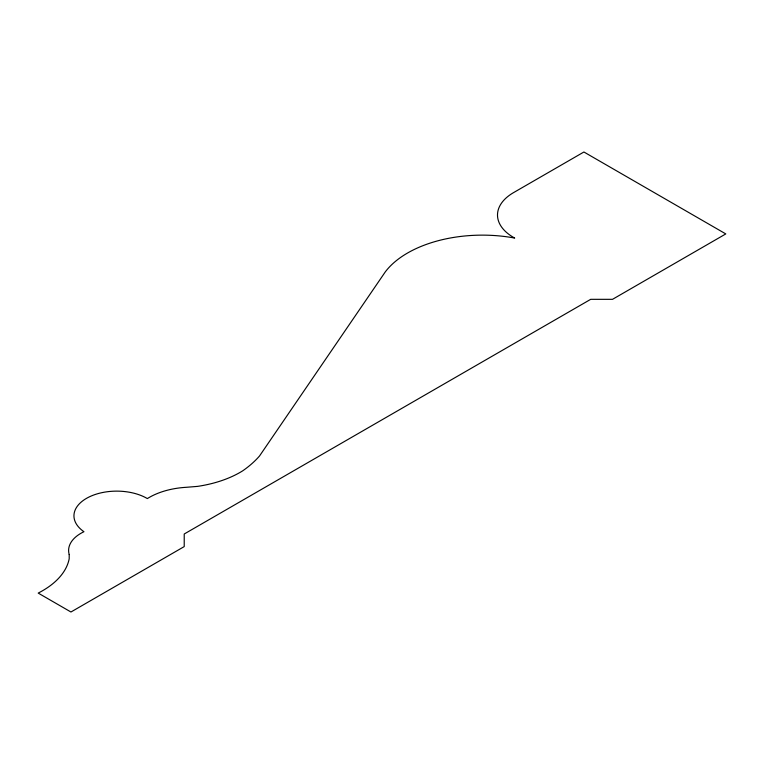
<?xml version="1.0" encoding="UTF-8"?>
<svg xmlns="http://www.w3.org/2000/svg" width="764" height="764" viewBox="0 0 764 764"><rect width="100%" height="100%" fill="white"/><g stroke="black" fill="none" stroke-linecap="round" stroke-linejoin="round"><path stroke-width="1.15" d="M69.209 554.53L69.19 558.77A92.845 53.604 0 0 1 38.2 593.093L70.947 612.002L184.22 546.594L184.22 533.998L590.696 299.326L612.518 299.326L725.8 233.918L583.916 151.998L512.988 192.948A54.941 31.716 0 0 0 514.678 238.053A105.852 61.11 0 0 0 385.257 271.936L259.531 455.984A134.579 77.699 0 0 1 242.685 470.844A93.208 53.814 0 0 1 197.542 486.382L186.435 487.289A61.082 35.268 0 0 0 147.347 498.577A42.784 24.706 0 0 0 88.013 497.526A42.784 24.706 0 0 0 83.954 531.715A41.991 24.247 0 0 0 69.209 554.53"/></g></svg>
